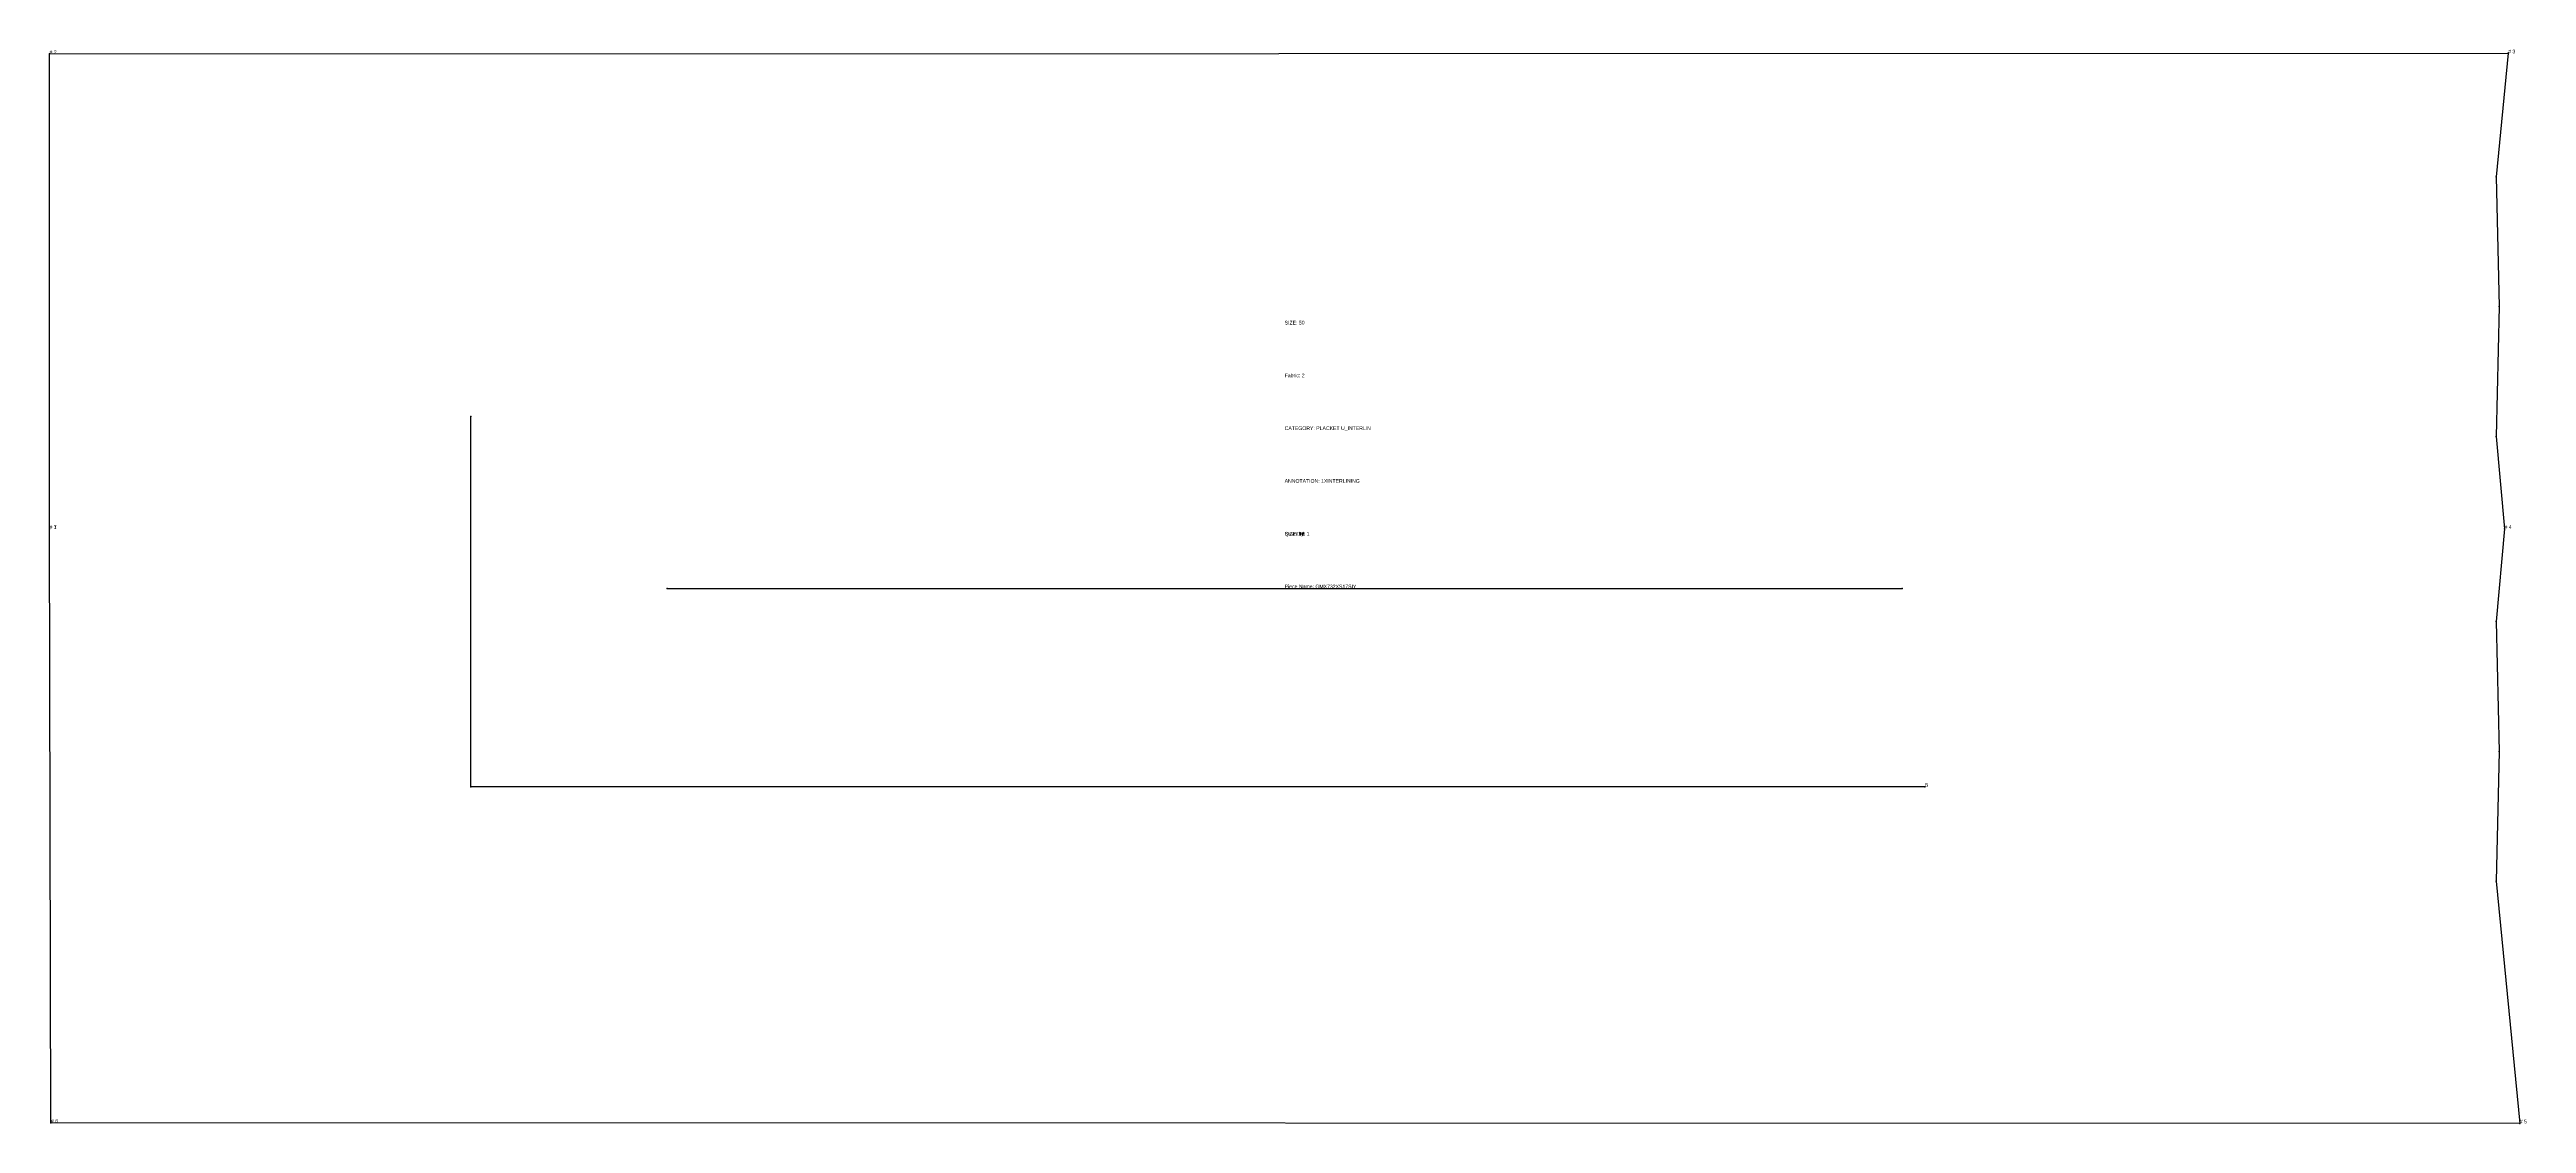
# Model space of a CAD drawing. Extents: x -42 to 1612, y -353 to 609.
# Drawn here: x 549.6 to 716.5, y -161.4 to -89.1 of the extents above; entities that cross this region are included whole.
import ezdxf

# ---------------------------------------------------------------- set-up
doc = ezdxf.new("R2010")
doc.units = 0

# ---------------------------------------------------------------- blocks, each defined once
blk = doc.blocks.new('GMX732XS17SIY_42')
at = {"layer": '1'}
for points in [[(549.5519, -89.3725), (715.2742, -89.3293)], [(549.5519, -121.3841), (549.5519, -89.3725)], [(715.2742, -89.3293), (714.4665, -97.6529), (714.6646, -106.3829), (714.6646, -106.3829), (714.4639, -115.1484), (715.0253, -121.3841)], [(549.6484, -161.3967), (549.5519, -121.3841)], [(715.0253, -121.3841), (714.4639, -127.6198), (714.6646, -136.3853), (714.6646, -136.3853), (714.4665, -145.1153), (716.054, -161.4399)], [(716.054, -161.4399), (549.6484, -161.3967)]]:
    blk.add_lwpolyline(points, dxfattribs=at)
at = {"layer": '5'}
blk.add_line((591.1774, -125.3846), (674.4285, -125.3846), dxfattribs=at)
at = {"layer": '7'}
blk.add_line((591.1774, -125.3846), (674.4285, -125.3846), dxfattribs=at)
at = {"layer": '8'}
blk.add_lwpolyline([(675.9499, -138.7552), (577.9593, -138.7552), (577.9593, -113.8124)], dxfattribs=at)
at = {"layer": '1'}
for s, p in [('SIZE: 42', (632.803, -121.8286)), ('Piece Name: GMX732XS17SIY', (632.803, -125.3846))]:
    blk.add_text(s, height=0.25, dxfattribs=at).set_placement(p)
blk = doc.blocks.new('GMX732XS17SIY_44')
at = {"layer": '1'}
for points in [[(549.5519, -89.3725), (715.2742, -89.3293)], [(549.5519, -121.3841), (549.5519, -89.3725)], [(715.2742, -89.3293), (714.4665, -97.6529), (714.6646, -106.3829), (714.6646, -106.3829), (714.4639, -115.1484), (715.0253, -121.3841)], [(549.6484, -161.3967), (549.5519, -121.3841)], [(715.0253, -121.3841), (714.4639, -127.6198), (714.6646, -136.3853), (714.6646, -136.3853), (714.4665, -145.1153), (716.054, -161.4399)], [(716.054, -161.4399), (549.6484, -161.3967)]]:
    blk.add_lwpolyline(points, dxfattribs=at)
at = {"layer": '5'}
blk.add_line((591.1774, -125.3846), (674.4285, -125.3846), dxfattribs=at)
at = {"layer": '7'}
blk.add_line((591.1774, -125.3846), (674.4285, -125.3846), dxfattribs=at)
at = {"layer": '8'}
blk.add_lwpolyline([(675.9499, -138.7552), (577.9593, -138.7552), (577.9593, -113.8124)], dxfattribs=at)
at = {"layer": '1'}
for s, p in [('SIZE: 44', (632.803, -121.8286)), ('Piece Name: GMX732XS17SIY', (632.803, -125.3846))]:
    blk.add_text(s, height=0.25, dxfattribs=at).set_placement(p)
blk = doc.blocks.new('GMX732XS17SIY_46')
at = {"layer": '1'}
for points in [[(549.5519, -89.3725), (715.2742, -89.3293)], [(549.5519, -121.3841), (549.5519, -89.3725)], [(715.2742, -89.3293), (714.4665, -97.6529), (714.6646, -106.3829), (714.6646, -106.3829), (714.4639, -115.1484), (715.0253, -121.3841)], [(549.6484, -161.3967), (549.5519, -121.3841)], [(715.0253, -121.3841), (714.4639, -127.6198), (714.6646, -136.3853), (714.6646, -136.3853), (714.4665, -145.1153), (716.054, -161.4399)], [(716.054, -161.4399), (549.6484, -161.3967)]]:
    blk.add_lwpolyline(points, dxfattribs=at)
at = {"layer": '5'}
blk.add_line((591.1774, -125.3846), (674.4285, -125.3846), dxfattribs=at)
at = {"layer": '7'}
blk.add_line((591.1774, -125.3846), (674.4285, -125.3846), dxfattribs=at)
at = {"layer": '8'}
blk.add_lwpolyline([(675.9499, -138.7552), (577.9593, -138.7552), (577.9593, -113.8124)], dxfattribs=at)
at = {"layer": '1'}
for s, p in [('SIZE: 46', (632.803, -121.8286)), ('Piece Name: GMX732XS17SIY', (632.803, -125.3846))]:
    blk.add_text(s, height=0.25, dxfattribs=at).set_placement(p)
blk = doc.blocks.new('GMX732XS17SIY_48')
at = {"layer": '1'}
for points in [[(549.5519, -89.3725), (715.2742, -89.3293)], [(549.5519, -121.3841), (549.5519, -89.3725)], [(715.2742, -89.3293), (714.4665, -97.6529), (714.6646, -106.3829), (714.6646, -106.3829), (714.4639, -115.1484), (715.0253, -121.3841)], [(549.6484, -161.3967), (549.5519, -121.3841)], [(715.0253, -121.3841), (714.4639, -127.6198), (714.6646, -136.3853), (714.6646, -136.3853), (714.4665, -145.1153), (716.054, -161.4399)], [(716.054, -161.4399), (549.6484, -161.3967)]]:
    blk.add_lwpolyline(points, dxfattribs=at)
at = {"layer": '5'}
blk.add_line((591.1774, -125.3846), (674.4285, -125.3846), dxfattribs=at)
at = {"layer": '7'}
blk.add_line((591.1774, -125.3846), (674.4285, -125.3846), dxfattribs=at)
at = {"layer": '8'}
blk.add_lwpolyline([(675.9499, -138.7552), (577.9593, -138.7552), (577.9593, -113.8124)], dxfattribs=at)
at = {"layer": '1'}
for s, p in [('SIZE: 48', (632.803, -121.8286)), ('Piece Name: GMX732XS17SIY', (632.803, -125.3846))]:
    blk.add_text(s, height=0.25, dxfattribs=at).set_placement(p)
blk = doc.blocks.new('GMX732XS17SIY_50')
at = {"layer": '1'}
for points in [[(549.5519, -89.3725), (715.2742, -89.3293)], [(549.5519, -121.3841), (549.5519, -89.3725)], [(715.2742, -89.3293), (714.4665, -97.6529), (714.6646, -106.3829), (714.6646, -106.3829), (714.4639, -115.1484), (715.0253, -121.3841)], [(549.6484, -161.3967), (549.5519, -121.3841)], [(715.0253, -121.3841), (714.4639, -127.6198), (714.6646, -136.3853), (714.6646, -136.3853), (714.4665, -145.1153), (716.054, -161.4399)], [(716.054, -161.4399), (549.6484, -161.3967)]]:
    blk.add_lwpolyline(points, dxfattribs=at)
at = {"layer": '2'}
for p in [(549.5519, -89.3725), (549.5519, -89.3725), (715.2742, -89.3293), (715.2742, -89.3293), (714.4665, -97.6529), (714.6646, -106.3829), (714.6646, -106.3829), (577.9593, -113.8124), (714.4639, -115.1484), (549.5519, -121.3841), (549.5519, -121.3841), (715.0253, -121.3841), (715.0253, -121.3841), (591.1774, -125.3846), (674.4285, -125.3846), (714.4639, -127.6198), (714.6646, -136.3853), (714.6646, -136.3853), (577.9593, -138.7552), (675.9499, -138.7552), (714.4665, -145.1153), (549.6484, -161.3967), (549.6484, -161.3967), (716.054, -161.4399), (716.054, -161.4399)]:
    blk.add_point(p, dxfattribs=at)
at = {"layer": '4'}
for p in [(714.6646, -106.3829, -3.998), (549.5519, -121.3841, -3.998), (715.0253, -121.3841, -3.998), (715.0253, -121.3841, -3.998), (714.6646, -136.3853, -3.998)]:
    blk.add_point(p, dxfattribs=at)
at = {"layer": '5'}
blk.add_line((591.1774, -125.3846), (674.4285, -125.3846), dxfattribs=at)
at = {"layer": '7'}
blk.add_line((591.1774, -125.3846), (674.4285, -125.3846), dxfattribs=at)
at = {"layer": '8'}
blk.add_lwpolyline([(675.9499, -138.7552), (577.9593, -138.7552), (577.9593, -113.8124)], dxfattribs=at)
at = {"layer": '1'}
for s, p in [('SIZE: 50', (632.803, -107.6046)), ('Fabric: 2', (632.803, -111.1606)), ('CATEGORY: PLACKET U_INTERLIN', (632.803, -114.7166)), ('ANNOTATION: 1XINTERLINING', (632.803, -118.2726)), ('Quantity: 1', (632.803, -121.8286)), ('Piece Name: GMX732XS17SIY', (632.803, -125.3846))]:
    blk.add_text(s, height=0.25, dxfattribs=at).set_placement(p)
at = {"layer": '2'}
for s, p in [('# 2', (549.5519, -89.3725)), ('# 3', (715.2742, -89.3293)), ('# 1', (549.5519, -121.3841)), ('# 7', (549.5519, -121.3841)), ('# 4', (715.0253, -121.3841)), ('# 6', (549.6484, -161.3967)), ('# 5', (716.054, -161.4399))]:
    blk.add_text(s, height=0.25, dxfattribs=at).set_placement(p)
at = {"layer": '8'}
blk.add_text('B', height=0.25, dxfattribs=at).set_placement((675.9499, -138.7552))
blk = doc.blocks.new('GMX732XS17SIY_52')
at = {"layer": '1'}
for points in [[(549.5519, -89.3725), (715.2742, -89.3293)], [(549.5519, -121.3841), (549.5519, -89.3725)], [(715.2742, -89.3293), (714.4665, -97.6529), (714.6646, -106.3829), (714.6646, -106.3829), (714.4639, -115.1484), (715.0253, -121.3841)], [(549.6484, -161.3967), (549.5519, -121.3841)], [(715.0253, -121.3841), (714.4639, -127.6198), (714.6646, -136.3853), (714.6646, -136.3853), (714.4665, -145.1153), (716.054, -161.4399)], [(716.054, -161.4399), (549.6484, -161.3967)]]:
    blk.add_lwpolyline(points, dxfattribs=at)
at = {"layer": '5'}
blk.add_line((591.1774, -125.3846), (674.4285, -125.3846), dxfattribs=at)
at = {"layer": '7'}
blk.add_line((591.1774, -125.3846), (674.4285, -125.3846), dxfattribs=at)
at = {"layer": '8'}
blk.add_lwpolyline([(675.9499, -138.7552), (577.9593, -138.7552), (577.9593, -113.8124)], dxfattribs=at)
at = {"layer": '1'}
for s, p in [('SIZE: 52', (632.803, -121.8286)), ('Piece Name: GMX732XS17SIY', (632.803, -125.3846))]:
    blk.add_text(s, height=0.25, dxfattribs=at).set_placement(p)
blk = doc.blocks.new('GMX732XS17SIY_54')
at = {"layer": '1'}
for points in [[(549.5519, -89.3725), (715.2742, -89.3293)], [(549.5519, -121.3841), (549.5519, -89.3725)], [(715.2742, -89.3293), (714.4665, -97.6529), (714.6646, -106.3829), (714.6646, -106.3829), (714.4639, -115.1484), (715.0253, -121.3841)], [(549.6484, -161.3967), (549.5519, -121.3841)], [(715.0253, -121.3841), (714.4639, -127.6198), (714.6646, -136.3853), (714.6646, -136.3853), (714.4665, -145.1153), (716.054, -161.4399)], [(716.054, -161.4399), (549.6484, -161.3967)]]:
    blk.add_lwpolyline(points, dxfattribs=at)
at = {"layer": '5'}
blk.add_line((591.1774, -125.3846), (674.4285, -125.3846), dxfattribs=at)
at = {"layer": '7'}
blk.add_line((591.1774, -125.3846), (674.4285, -125.3846), dxfattribs=at)
at = {"layer": '8'}
blk.add_lwpolyline([(675.9499, -138.7552), (577.9593, -138.7552), (577.9593, -113.8124)], dxfattribs=at)
at = {"layer": '1'}
for s, p in [('SIZE: 54', (632.803, -121.8286)), ('Piece Name: GMX732XS17SIY', (632.803, -125.3846))]:
    blk.add_text(s, height=0.25, dxfattribs=at).set_placement(p)
blk = doc.blocks.new('GMX732XS17SIY_56')
at = {"layer": '1'}
for points in [[(549.5519, -89.3725), (715.2742, -89.3293)], [(549.5519, -121.3841), (549.5519, -89.3725)], [(715.2742, -89.3293), (714.4665, -97.6529), (714.6646, -106.3829), (714.6646, -106.3829), (714.4639, -115.1484), (715.0253, -121.3841)], [(549.6484, -161.3967), (549.5519, -121.3841)], [(715.0253, -121.3841), (714.4639, -127.6198), (714.6646, -136.3853), (714.6646, -136.3853), (714.4665, -145.1153), (716.054, -161.4399)], [(716.054, -161.4399), (549.6484, -161.3967)]]:
    blk.add_lwpolyline(points, dxfattribs=at)
at = {"layer": '5'}
blk.add_line((591.1774, -125.3846), (674.4285, -125.3846), dxfattribs=at)
at = {"layer": '7'}
blk.add_line((591.1774, -125.3846), (674.4285, -125.3846), dxfattribs=at)
at = {"layer": '8'}
blk.add_lwpolyline([(675.9499, -138.7552), (577.9593, -138.7552), (577.9593, -113.8124)], dxfattribs=at)
at = {"layer": '1'}
for s, p in [('SIZE: 56', (632.803, -121.8286)), ('Piece Name: GMX732XS17SIY', (632.803, -125.3846))]:
    blk.add_text(s, height=0.25, dxfattribs=at).set_placement(p)
blk = doc.blocks.new('GMX732XS17SIY_58')
at = {"layer": '1'}
for points in [[(549.5519, -89.3725), (715.2742, -89.3293)], [(549.5519, -121.3841), (549.5519, -89.3725)], [(715.2742, -89.3293), (714.4665, -97.6529), (714.6646, -106.3829), (714.6646, -106.3829), (714.4639, -115.1484), (715.0253, -121.3841)], [(549.6484, -161.3967), (549.5519, -121.3841)], [(715.0253, -121.3841), (714.4639, -127.6198), (714.6646, -136.3853), (714.6646, -136.3853), (714.4665, -145.1153), (716.054, -161.4399)], [(716.054, -161.4399), (549.6484, -161.3967)]]:
    blk.add_lwpolyline(points, dxfattribs=at)
at = {"layer": '5'}
blk.add_line((591.1774, -125.3846), (674.4285, -125.3846), dxfattribs=at)
at = {"layer": '7'}
blk.add_line((591.1774, -125.3846), (674.4285, -125.3846), dxfattribs=at)
at = {"layer": '8'}
blk.add_lwpolyline([(675.9499, -138.7552), (577.9593, -138.7552), (577.9593, -113.8124)], dxfattribs=at)
at = {"layer": '1'}
for s, p in [('SIZE: 58', (632.803, -121.8286)), ('Piece Name: GMX732XS17SIY', (632.803, -125.3846))]:
    blk.add_text(s, height=0.25, dxfattribs=at).set_placement(p)
blk = doc.blocks.new('GMX732XS17SIY_60')
at = {"layer": '1'}
for points in [[(549.5519, -89.3725), (715.2742, -89.3293)], [(549.5519, -121.3841), (549.5519, -89.3725)], [(715.2742, -89.3293), (714.4665, -97.6529), (714.6646, -106.3829), (714.6646, -106.3829), (714.4639, -115.1484), (715.0253, -121.3841)], [(549.6484, -161.3967), (549.5519, -121.3841)], [(715.0253, -121.3841), (714.4639, -127.6198), (714.6646, -136.3853), (714.6646, -136.3853), (714.4665, -145.1153), (716.054, -161.4399)], [(716.054, -161.4399), (549.6484, -161.3967)]]:
    blk.add_lwpolyline(points, dxfattribs=at)
at = {"layer": '5'}
blk.add_line((591.1774, -125.3846), (674.4285, -125.3846), dxfattribs=at)
at = {"layer": '7'}
blk.add_line((591.1774, -125.3846), (674.4285, -125.3846), dxfattribs=at)
at = {"layer": '8'}
blk.add_lwpolyline([(675.9499, -138.7552), (577.9593, -138.7552), (577.9593, -113.8124)], dxfattribs=at)
at = {"layer": '1'}
for s, p in [('SIZE: 60', (632.803, -121.8286)), ('Piece Name: GMX732XS17SIY', (632.803, -125.3846))]:
    blk.add_text(s, height=0.25, dxfattribs=at).set_placement(p)
blk = doc.blocks.new('GMX732XS17SIY_62')
at = {"layer": '1'}
for points in [[(549.5519, -89.3725), (715.2742, -89.3293)], [(549.5519, -121.3841), (549.5519, -89.3725)], [(715.2742, -89.3293), (714.4665, -97.6529), (714.6646, -106.3829), (714.6646, -106.3829), (714.4639, -115.1484), (715.0253, -121.3841)], [(549.6484, -161.3967), (549.5519, -121.3841)], [(715.0253, -121.3841), (714.4639, -127.6198), (714.6646, -136.3853), (714.6646, -136.3853), (714.4665, -145.1153), (716.054, -161.4399)], [(716.054, -161.4399), (549.6484, -161.3967)]]:
    blk.add_lwpolyline(points, dxfattribs=at)
at = {"layer": '5'}
blk.add_line((591.1774, -125.3846), (674.4285, -125.3846), dxfattribs=at)
at = {"layer": '7'}
blk.add_line((591.1774, -125.3846), (674.4285, -125.3846), dxfattribs=at)
at = {"layer": '8'}
blk.add_lwpolyline([(675.9499, -138.7552), (577.9593, -138.7552), (577.9593, -113.8124)], dxfattribs=at)
at = {"layer": '1'}
for s, p in [('SIZE: 62', (632.803, -121.8286)), ('Piece Name: GMX732XS17SIY', (632.803, -125.3846))]:
    blk.add_text(s, height=0.25, dxfattribs=at).set_placement(p)
blk = doc.blocks.new('GMX732XS17SIY_64')
at = {"layer": '1'}
for points in [[(549.5519, -89.3725), (715.2742, -89.3293)], [(549.5519, -121.3841), (549.5519, -89.3725)], [(715.2742, -89.3293), (714.4665, -97.6529), (714.6646, -106.3829), (714.6646, -106.3829), (714.4639, -115.1484), (715.0253, -121.3841)], [(549.6484, -161.3967), (549.5519, -121.3841)], [(715.0253, -121.3841), (714.4639, -127.6198), (714.6646, -136.3853), (714.6646, -136.3853), (714.4665, -145.1153), (716.054, -161.4399)], [(716.054, -161.4399), (549.6484, -161.3967)]]:
    blk.add_lwpolyline(points, dxfattribs=at)
at = {"layer": '5'}
blk.add_line((591.1774, -125.3846), (674.4285, -125.3846), dxfattribs=at)
at = {"layer": '7'}
blk.add_line((591.1774, -125.3846), (674.4285, -125.3846), dxfattribs=at)
at = {"layer": '8'}
blk.add_lwpolyline([(675.9499, -138.7552), (577.9593, -138.7552), (577.9593, -113.8124)], dxfattribs=at)
at = {"layer": '1'}
for s, p in [('SIZE: 64', (632.803, -121.8286)), ('Piece Name: GMX732XS17SIY', (632.803, -125.3846))]:
    blk.add_text(s, height=0.25, dxfattribs=at).set_placement(p)
blk = doc.blocks.new('GMX732XS17SIY_66')
at = {"layer": '1'}
for points in [[(549.5519, -89.3725), (715.2742, -89.3293)], [(549.5519, -121.3841), (549.5519, -89.3725)], [(715.2742, -89.3293), (714.4665, -97.6529), (714.6646, -106.3829), (714.6646, -106.3829), (714.4639, -115.1484), (715.0253, -121.3841)], [(549.6484, -161.3967), (549.5519, -121.3841)], [(715.0253, -121.3841), (714.4639, -127.6198), (714.6646, -136.3853), (714.6646, -136.3853), (714.4665, -145.1153), (716.054, -161.4399)], [(716.054, -161.4399), (549.6484, -161.3967)]]:
    blk.add_lwpolyline(points, dxfattribs=at)
at = {"layer": '5'}
blk.add_line((591.1774, -125.3846), (674.4285, -125.3846), dxfattribs=at)
at = {"layer": '7'}
blk.add_line((591.1774, -125.3846), (674.4285, -125.3846), dxfattribs=at)
at = {"layer": '8'}
blk.add_lwpolyline([(675.9499, -138.7552), (577.9593, -138.7552), (577.9593, -113.8124)], dxfattribs=at)
at = {"layer": '1'}
for s, p in [('SIZE: 66', (632.803, -121.8286)), ('Piece Name: GMX732XS17SIY', (632.803, -125.3846))]:
    blk.add_text(s, height=0.25, dxfattribs=at).set_placement(p)
blk = doc.blocks.new('GMX732XS17SIY_68')
at = {"layer": '1'}
for points in [[(549.5519, -89.3725), (715.2742, -89.3293)], [(549.5519, -121.3841), (549.5519, -89.3725)], [(715.2742, -89.3293), (714.4665, -97.6529), (714.6646, -106.3829), (714.6646, -106.3829), (714.4639, -115.1484), (715.0253, -121.3841)], [(549.6484, -161.3967), (549.5519, -121.3841)], [(715.0253, -121.3841), (714.4639, -127.6198), (714.6646, -136.3853), (714.6646, -136.3853), (714.4665, -145.1153), (716.054, -161.4399)], [(716.054, -161.4399), (549.6484, -161.3967)]]:
    blk.add_lwpolyline(points, dxfattribs=at)
at = {"layer": '5'}
blk.add_line((591.1774, -125.3846), (674.4285, -125.3846), dxfattribs=at)
at = {"layer": '7'}
blk.add_line((591.1774, -125.3846), (674.4285, -125.3846), dxfattribs=at)
at = {"layer": '8'}
blk.add_lwpolyline([(675.9499, -138.7552), (577.9593, -138.7552), (577.9593, -113.8124)], dxfattribs=at)
at = {"layer": '1'}
for s, p in [('SIZE: 68', (632.803, -121.8286)), ('Piece Name: GMX732XS17SIY', (632.803, -125.3846))]:
    blk.add_text(s, height=0.25, dxfattribs=at).set_placement(p)
blk = doc.blocks.new('GMX732XS17SIY_70')
at = {"layer": '1'}
for points in [[(549.5519, -89.3725), (715.2742, -89.3293)], [(549.5519, -121.3841), (549.5519, -89.3725)], [(715.2742, -89.3293), (714.4665, -97.6529), (714.6646, -106.3829), (714.6646, -106.3829), (714.4639, -115.1484), (715.0253, -121.3841)], [(549.6484, -161.3967), (549.5519, -121.3841)], [(715.0253, -121.3841), (714.4639, -127.6198), (714.6646, -136.3853), (714.6646, -136.3853), (714.4665, -145.1153), (716.054, -161.4399)], [(716.054, -161.4399), (549.6484, -161.3967)]]:
    blk.add_lwpolyline(points, dxfattribs=at)
at = {"layer": '5'}
blk.add_line((591.1774, -125.3846), (674.4285, -125.3846), dxfattribs=at)
at = {"layer": '7'}
blk.add_line((591.1774, -125.3846), (674.4285, -125.3846), dxfattribs=at)
at = {"layer": '8'}
blk.add_lwpolyline([(675.9499, -138.7552), (577.9593, -138.7552), (577.9593, -113.8124)], dxfattribs=at)
at = {"layer": '1'}
for s, p in [('SIZE: 70', (632.803, -121.8286)), ('Piece Name: GMX732XS17SIY', (632.803, -125.3846))]:
    blk.add_text(s, height=0.25, dxfattribs=at).set_placement(p)

msp = doc.modelspace()

# ---------------------------------------------------------------- block references
at = {"layer": '1'}
for name in ['GMX732XS17SIY_50', 'GMX732XS17SIY_42', 'GMX732XS17SIY_44', 'GMX732XS17SIY_46', 'GMX732XS17SIY_48', 'GMX732XS17SIY_52', 'GMX732XS17SIY_54', 'GMX732XS17SIY_56', 'GMX732XS17SIY_58', 'GMX732XS17SIY_60', 'GMX732XS17SIY_62', 'GMX732XS17SIY_64', 'GMX732XS17SIY_66', 'GMX732XS17SIY_68', 'GMX732XS17SIY_70']:
    msp.add_blockref(name, (0, 0), dxfattribs=at)

doc.saveas('drawing.dxf')
